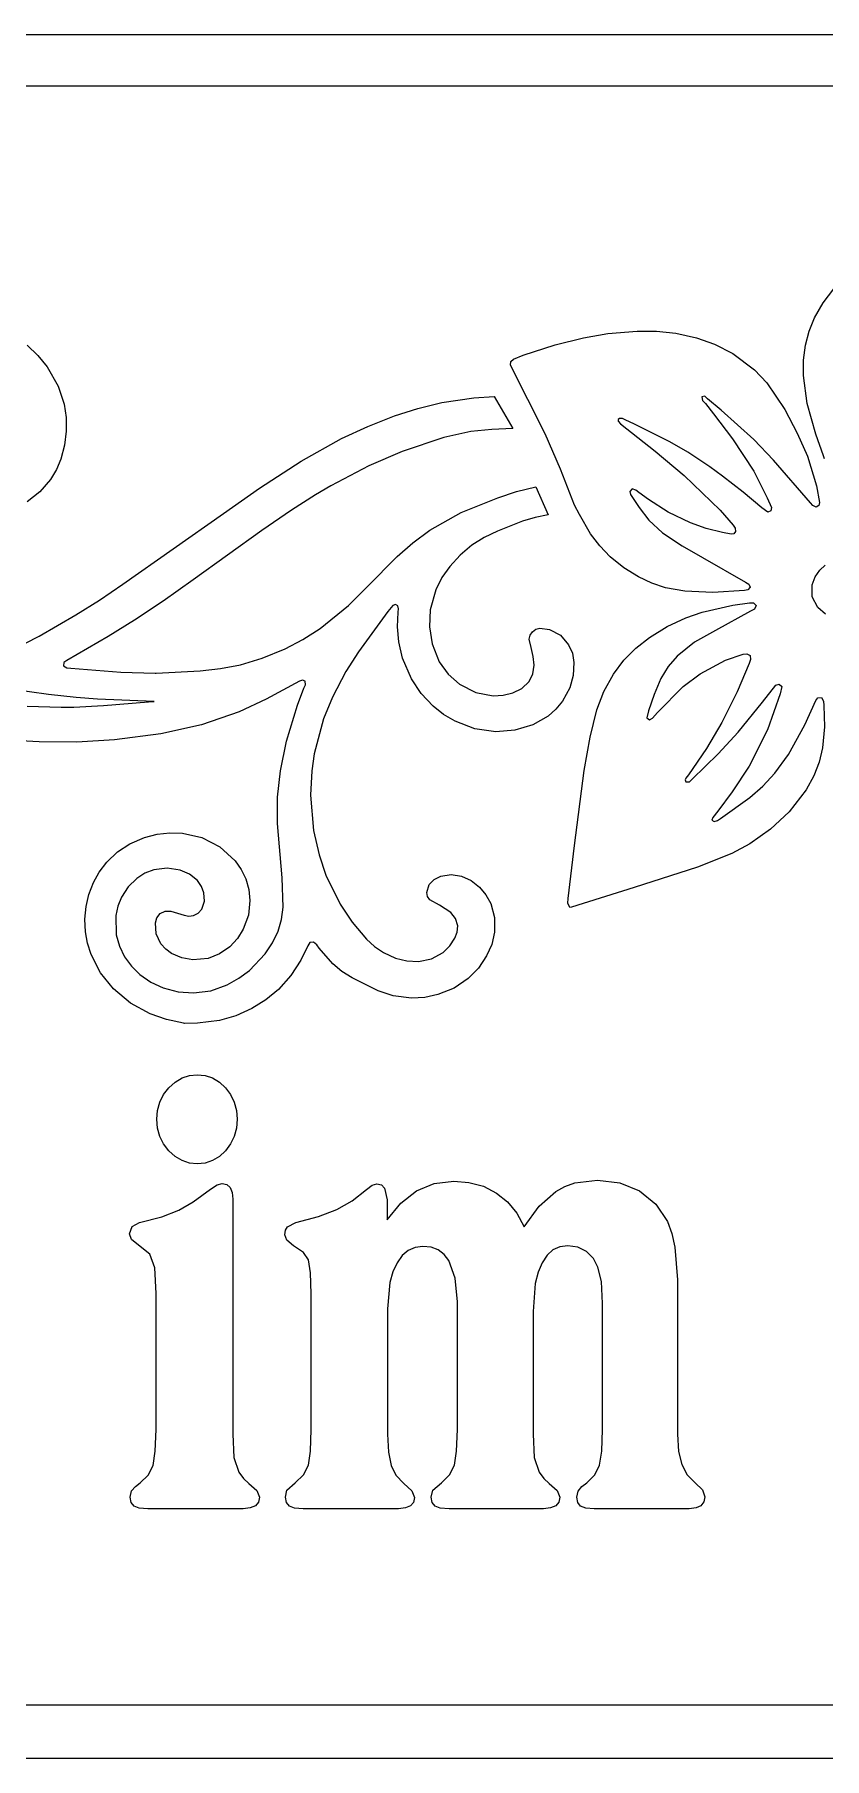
# Model space of a CAD drawing. Extents: x 0 to 380, y 0 to 510.
# Drawn here: x 112.6 to 190.4, y 339.8 to 509.6 of the extents above; entities that cross this region are included whole.
import ezdxf

# ---------------------------------------------------------------- set-up
doc = ezdxf.new("R2010")
doc.units = 0

msp = doc.modelspace()

# ---------------------------------------------------------------- linework, layer by layer
at = {"layer": 'Ebene 1'}
for p, q in [((0.2883, 509.6106), (380.28848, 509.6106)), ((360.19973, 504.52079), (19.976889, 504.52079)), ((125.823295, 405.844396), (126.455974, 406.406519)), ((126.455974, 406.406519), (127.132841, 406.808036)), ((127.132841, 406.808036), (127.853897, 407.048946)), ((127.853897, 407.048946), (128.61914, 407.129249)), ((128.61914, 407.129249), (129.408484, 407.048946)), ((129.408484, 407.048946), (130.137573, 406.808036)), ((130.137573, 406.808036), (130.806406, 406.406519)), ((130.806406, 406.406519), (131.414985, 405.844396)), ((124.708578, 403.615979), (124.931522, 404.425704)), ((124.931522, 404.425704), (125.303094, 405.16851)), ((125.303094, 405.16851), (125.823295, 405.844396)), ((131.414985, 405.844396), (131.921129, 405.16851)), ((131.921129, 405.16851), (132.282661, 404.425704)), ((132.282661, 404.425704), (132.49958, 403.615979)), ((124.634264, 402.739334), (124.708578, 403.615979)), ((124.708578, 401.862689), (124.634264, 402.739334)), ((132.49958, 403.615979), (132.571886, 402.739334)), ((132.571886, 402.739334), (132.49958, 401.862689)), ((132.571886, 402.739334), (132.571886, 402.739334)), ((124.931522, 401.052964), (124.708578, 401.862689)), ((125.303094, 400.310158), (124.931522, 401.052964)), ((132.282661, 401.052964), (131.921129, 400.310158)), ((132.49958, 401.862689), (132.282661, 401.052964)), ((125.823295, 399.634272), (125.303094, 400.310158)), ((126.455974, 399.072148), (125.823295, 399.634272)), ((131.414985, 399.634272), (130.806406, 399.072148)), ((131.921129, 400.310158), (131.414985, 399.634272)), ((127.132841, 398.670632), (126.455974, 399.072148)), ((127.853897, 398.429721), (127.132841, 398.670632)), ((128.61914, 398.349418), (127.853897, 398.429721)), ((129.408484, 398.429721), (128.61914, 398.349418)), ((130.137573, 398.670632), (129.408484, 398.429721)), ((130.806406, 399.072148), (130.137573, 398.670632)), ((128.225474, 394.60193), (129.936719, 395.851093)), ((129.936719, 395.851093), (130.595513, 396.279377)), ((130.595513, 396.279377), (131.09362, 396.422138)), ((131.09362, 396.422138), (131.543529, 396.32399)), ((131.543529, 396.32399), (131.864892, 396.029544)), ((131.864892, 396.029544), (132.05771, 395.538801)), ((143.907908, 394.717923), (145.297801, 395.815402)), ((145.297801, 395.815402), (145.860179, 396.243686)), ((145.860179, 396.243686), (146.326154, 396.386447)), ((146.326154, 396.386447), (146.792127, 396.279377)), ((146.792127, 396.279377), (147.097422, 395.958164)), ((147.097422, 395.958164), (147.354508, 394.816072)), ((150.246761, 395.681563), (151.982113, 396.397601)), ((151.982113, 396.397601), (153.910282, 396.636281)), ((153.910282, 396.636281), (155.396575, 396.511364)), ((155.396575, 396.511364), (156.834665, 396.136615)), ((156.834665, 396.136615), (158.104044, 395.467421)), ((163.96889, 395.63695), (164.864683, 396.121001)), ((164.864683, 396.121001), (165.848852, 396.466751)), ((165.848852, 396.466751), (168.082313, 396.743352)), ((168.082313, 396.743352), (170.275606, 396.475674)), ((170.275606, 396.475674), (172.227876, 395.67264)), ((126.819519, 393.781051), (128.225474, 394.60193)), ((132.05771, 395.538801), (132.121983, 394.851762)), ((132.121983, 394.851762), (132.121983, 371.724402)), ((142.373408, 393.852431), (143.907908, 394.717923)), ((147.354508, 394.816072), (147.354508, 392.817411)), ((147.354508, 394.816072), (147.354508, 394.816072)), ((147.354508, 392.817411), (148.704226, 394.488166)), ((148.704226, 394.488166), (150.246761, 395.681563)), ((158.104044, 395.467421), (159.212746, 394.60193)), ((159.212746, 394.60193), (160.136656, 393.486606)), ((160.85168, 392.139294), (162.321911, 394.19149)), ((162.321911, 394.19149), (163.96889, 395.63695)), ((172.227876, 395.67264), (173.810579, 394.369942)), ((173.810579, 394.369942), (174.959443, 392.67465)), ((122.207978, 392.183907), (122.931042, 392.567579)), ((122.931042, 392.567579), (125.140406, 393.138624)), ((125.140406, 393.138624), (126.819519, 393.781051)), ((137.536918, 392.157139), (138.356393, 392.567579)), ((138.356393, 392.567579), (140.581817, 393.156469)), ((140.581817, 393.156469), (142.373408, 393.852431)), ((160.136656, 393.486606), (160.85168, 392.139294)), ((174.959443, 392.67465), (175.395291, 391.499098)), ((121.966957, 391.461176), (122.207978, 392.183907)), ((122.143707, 390.890131), (121.966957, 391.461176)), ((122.673956, 390.461846), (122.143707, 390.890131)), ((137.26376, 391.354106), (137.33205, 391.804697)), ((137.456577, 390.81875), (137.26376, 391.354106)), ((137.33205, 391.804697), (137.536918, 392.157139)), ((138.131436, 390.283395), (137.456577, 390.81875)), ((175.395291, 391.499098), (175.706611, 390.149556)), ((123.959405, 389.462516), (122.673956, 390.461846)), ((124.441447, 388.106282), (123.959405, 389.462516)), ((139.095523, 389.6142), (138.131436, 390.283395)), ((139.609702, 388.89147), (139.095523, 389.6142)), ((148.826744, 389.308601), (148.318592, 388.605947)), ((149.419254, 389.810497), (148.826744, 389.308601)), ((150.096123, 390.111635), (149.419254, 389.810497)), ((150.857351, 390.212014), (150.096123, 390.111635)), ((151.680837, 390.125019), (150.857351, 390.212014)), ((152.383814, 389.864033), (151.680837, 390.125019)), ((152.966281, 389.429056), (152.383814, 389.864033)), ((153.42824, 388.820089), (152.966281, 389.429056)), ((163.103222, 389.33983), (162.619171, 388.605947)), ((163.687699, 389.864033), (163.103222, 389.33983)), ((164.372602, 390.178554), (163.687699, 389.864033)), ((165.15793, 390.283395), (164.372602, 390.178554)), ((166.130047, 390.140633), (165.15793, 390.283395)), ((166.989691, 389.712349), (166.130047, 390.140633)), ((167.67258, 389.025309), (166.989691, 389.712349)), ((168.114453, 388.177663), (167.67258, 389.025309)), ((175.706611, 390.149556), (175.955666, 386.9285)), ((124.569985, 385.572266), (124.441447, 388.106282)), ((139.802517, 387.624462), (139.609702, 388.89147)), ((139.866788, 385.536575), (139.802517, 387.624462)), ((147.910866, 387.706996), (147.619633, 386.651899)), ((148.318592, 388.605947), (147.910866, 387.706996)), ((154.054892, 387.089106), (153.42824, 388.820089)), ((162.225502, 387.675767), (161.94431, 386.562673)), ((162.619171, 388.605947), (162.225502, 387.675767)), ((168.45188, 386.741125), (168.114453, 388.177663)), ((124.569985, 372.973565), (124.569985, 385.572266)), ((147.619633, 386.651899), (147.386647, 384.07327)), ((154.263776, 384.751387), (154.054892, 387.089106)), ((161.94431, 386.562673), (161.719356, 383.787747)), ((168.564356, 384.572935), (168.45188, 386.741125)), ((175.955666, 386.9285), (175.955666, 386.107621)), ((175.955666, 386.107621), (175.955666, 371.724402)), ((139.866788, 372.866494), (139.866788, 385.536575)), ((147.386647, 384.07327), (147.386647, 371.724402)), ((154.263776, 372.973565), (154.263776, 384.751387)), ((168.564356, 372.866494), (168.564356, 384.572935)), ((161.719356, 383.787747), (161.719356, 371.724402)), ((124.497679, 370.029109), (124.569985, 372.188377)), ((124.569985, 372.188377), (124.569985, 372.973565)), ((139.794482, 370.055877), (139.866788, 372.188377)), ((139.866788, 372.188377), (139.866788, 372.866494)), ((154.19147, 370.055877), (154.263776, 372.188377)), ((154.263776, 372.188377), (154.263776, 372.973565)), ((168.492049, 370.055877), (168.564356, 372.188377)), ((168.564356, 372.188377), (168.564356, 372.866494)), ((132.121983, 371.724402), (132.250521, 369.404528)), ((147.386647, 371.724402), (147.475021, 369.930961)), ((161.719356, 371.724402), (161.847904, 369.404528)), ((175.955666, 371.724402), (176.06011, 370.011264)), ((123.782653, 367.673545), (124.28076, 368.61934)), ((124.28076, 368.61934), (124.497679, 370.029109)), ((132.250521, 369.404528), (132.732564, 367.976913)), ((139.095526, 367.718158), (139.577563, 368.65503)), ((139.577563, 368.65503), (139.794482, 370.055877)), ((147.475021, 369.930961), (147.740141, 368.61934)), ((147.740141, 368.61934), (148.214151, 367.682467)), ((153.492513, 367.718158), (153.974551, 368.65503)), ((153.974551, 368.65503), (154.19147, 370.055877)), ((161.847904, 369.404528), (162.329946, 367.976913)), ((167.81719, 367.718158), (168.27513, 368.65503)), ((168.27513, 368.65503), (168.492049, 370.055877)), ((176.06011, 370.011264), (176.37344, 368.726411)), ((176.37344, 368.726411), (176.895651, 367.718158)), ((122.545408, 366.549298), (122.99532, 366.906201)), ((122.99532, 366.906201), (123.782653, 367.673545)), ((132.732564, 367.976913), (133.174436, 367.361254)), ((133.174436, 367.361254), (133.728787, 366.870512)), ((137.456577, 366.192394), (138.292123, 366.906201)), ((138.292123, 366.906201), (139.095526, 367.718158)), ((148.214151, 367.682467), (148.993451, 366.870512)), ((151.853565, 366.192394), (152.689111, 366.906201)), ((152.689111, 366.906201), (153.492513, 367.718158)), ((162.329946, 367.976913), (162.771819, 367.361254)), ((162.771819, 367.361254), (163.32617, 366.870512)), ((166.539778, 366.549298), (167.021821, 366.906201)), ((167.021821, 366.906201), (167.81719, 367.718158)), ((176.895651, 367.718158), (177.691018, 366.906201)), ((177.691018, 366.906201), (178.414082, 366.228085)), ((122.031236, 365.514277), (122.159779, 366.129936)), ((122.127644, 364.987845), (122.031236, 365.514277)), ((122.159779, 366.129936), (122.545408, 366.549298)), ((133.728787, 366.870512), (134.500053, 366.156704)), ((134.500053, 366.156704), (134.757141, 365.514277)), ((134.757141, 365.514277), (134.656716, 365.014612)), ((137.328039, 365.514277), (137.456577, 366.192394)), ((137.424447, 364.987845), (137.328039, 365.514277)), ((148.993451, 366.870512), (149.788821, 366.147781)), ((149.788821, 366.147781), (150.053944, 365.478587)), ((150.053944, 365.478587), (149.953519, 364.994536)), ((151.692888, 365.514277), (151.853565, 366.192394)), ((151.789296, 364.987845), (151.692888, 365.514277)), ((163.32617, 366.870512), (164.097435, 366.156704)), ((164.097435, 366.156704), (164.354523, 365.514277)), ((164.354523, 365.514277), (164.254098, 365.014612)), ((166.025606, 365.514277), (166.154149, 366.112091)), ((166.122015, 364.987845), (166.025606, 365.514277)), ((166.154149, 366.112091), (166.539778, 366.549298)), ((178.414082, 366.228085), (178.655103, 365.549968)), ((178.655103, 365.549968), (178.558694, 365.034688)), ((122.41687, 364.622018), (122.127644, 364.987845)), ((122.914977, 364.434644), (122.41687, 364.622018)), ((123.766588, 364.372185), (122.914977, 364.434644)), ((133.150337, 364.372185), (123.766588, 364.372185)), ((133.853314, 364.443566), (133.150337, 364.372185)), ((133.150337, 364.372185), (133.150337, 364.372185)), ((134.35544, 364.657708), (133.853314, 364.443566)), ((134.656716, 365.014612), (134.35544, 364.657708)), ((137.713673, 364.622018), (137.424447, 364.987845)), ((138.21178, 364.434644), (137.713673, 364.622018)), ((139.063391, 364.372185), (138.21178, 364.434644)), ((148.44714, 364.372185), (139.063391, 364.372185)), ((149.150117, 364.441335), (148.44714, 364.372185)), ((149.652243, 364.648786), (149.150117, 364.441335)), ((149.953519, 364.994536), (149.652243, 364.648786)), ((152.078521, 364.622018), (151.789296, 364.987845)), ((152.584668, 364.434644), (152.078521, 364.622018)), ((153.460379, 364.372185), (152.584668, 364.434644)), ((162.747719, 364.372185), (153.460379, 364.372185)), ((163.450696, 364.443566), (162.747719, 364.372185)), ((163.952822, 364.657708), (163.450696, 364.443566)), ((164.254098, 365.014612), (163.952822, 364.657708)), ((166.41124, 364.622018), (166.122015, 364.987845)), ((166.909347, 364.434644), (166.41124, 364.622018)), ((167.760958, 364.372185), (166.909347, 364.434644)), ((177.112568, 364.372185), (167.760958, 364.372185)), ((177.787427, 364.445797), (177.112568, 364.372185)), ((178.269469, 364.666631), (177.787427, 364.445797)), ((178.558694, 365.034688), (178.269469, 364.666631)), ((20.376579, 345.050189), (360.42243, 345.050189)), ((380.28848, 339.76041), (0.2883, 339.76041))]:
    msp.add_line(p, q, dxfattribs=at)
at = {"layer": 'Layer 1'}
for p, q in [((190.304733, 483.183169), (191.349713, 484.542743)), ((189.465088, 481.695869), (190.304733, 483.183169)), ((188.939773, 480.376389), (189.465088, 481.695869)), ((111.853088, 478.986596), (112.905998, 477.981804)), ((160.756347, 478.00229), (163.907781, 479.043389)), ((163.907781, 479.043389), (166.69705, 479.731)), ((166.69705, 479.731), (169.10732, 480.138684)), ((169.10732, 480.138684), (171.983794, 480.389266)), ((171.983794, 480.389266), (173.893859, 480.370978)), ((173.893859, 480.370978), (175.792657, 480.173984)), ((175.792657, 480.173984), (177.835317, 479.715086)), ((177.835317, 479.715086), (179.588147, 479.100567)), ((179.588147, 479.100567), (181.394981, 478.19171)), ((188.371679, 477.519851), (188.573818, 479.007589)), ((188.573818, 479.007589), (188.939773, 480.376389)), ((112.905998, 477.981804), (113.832328, 476.866596)), ((159.492012, 477.039237), (159.548534, 477.380827)), ((159.548534, 477.380827), (159.805617, 477.627904)), ((159.805617, 477.627904), (160.756347, 478.00229)), ((181.394981, 478.19171), (183.560999, 476.583322)), ((188.365729, 476.019016), (188.371679, 477.519851)), ((113.832328, 476.866596), (114.928716, 474.978792)), ((162.907145, 470.254822), (159.492012, 477.039237)), ((183.560999, 476.583322), (184.769355, 475.285676)), ((188.750183, 473.266111), (188.365729, 476.019016)), ((114.928716, 474.978792), (115.519764, 473.183456)), ((155.872983, 473.810377), (157.895826, 473.942138)), ((157.895826, 473.942138), (159.735861, 470.796452)), ((178.660736, 473.967658), (178.339659, 473.923386)), ((178.339659, 473.923386), (178.432796, 473.558999)), ((178.92972, 473.7265), (178.660736, 473.967658)), ((184.769355, 475.285676), (186.527141, 472.653584)), ((115.519764, 473.183456), (115.708763, 471.864591)), ((148.067482, 472.042394), (150.374794, 472.774116)), ((150.374794, 472.774116), (152.728491, 473.350488)), ((152.728491, 473.350488), (155.872983, 473.810377)), ((178.432796, 473.558999), (178.708755, 473.251689)), ((178.708755, 473.251689), (179.513837, 472.232468)), ((180.274319, 472.586958), (178.92972, 473.7265)), ((179.513837, 472.232468), (181.382595, 469.786323)), ((183.477274, 469.698819), (180.274319, 472.586958)), ((186.527141, 472.653584), (187.734011, 470.344164)), ((189.597372, 470.226325), (188.750183, 473.266111)), ((115.7219, 470.532968), (115.550068, 469.13474)), ((115.708763, 471.864591), (115.7219, 470.532968)), ((142.860513, 469.7991), (145.427233, 471.000878)), ((145.427233, 471.000878), (148.067482, 472.042394)), ((157.65999, 470.703737), (155.59208, 470.481736)), ((159.735861, 470.796452), (157.65999, 470.703737)), ((170.24731, 471.792457), (170.119168, 471.677538)), ((170.119168, 471.677538), (170.119981, 471.518718)), ((170.119981, 471.518718), (170.338963, 471.246546)), ((170.528304, 471.784249), (170.24731, 471.792457)), ((170.338963, 471.246546), (173.755942, 468.555293)), ((170.785341, 471.653249), (170.528304, 471.784249)), ((171.730625, 471.206772), (170.785341, 471.653249)), ((175.209039, 469.48701), (171.730625, 471.206772)), ((115.550068, 469.13474), (115.18337, 467.772107)), ((138.878736, 467.565744), (142.860513, 469.7991)), ((152.923695, 469.912455), (148.810631, 468.518849)), ((155.59208, 470.481736), (152.923695, 469.912455)), ((164.420781, 466.778204), (162.907145, 470.254822)), ((176.97624, 468.452377), (175.209039, 469.48701)), ((181.382595, 469.786323), (183.479748, 466.600863)), ((185.427782, 467.660358), (183.477274, 469.698819)), ((187.734011, 470.344164), (188.757565, 468.055622)), ((190.338536, 468.111799), (189.597372, 470.226325)), ((115.18337, 467.772107), (114.744908, 466.739311)), ((134.774597, 464.904817), (138.878736, 467.565744)), ((145.52444, 467.104364), (141.783942, 465.143959)), ((148.810631, 468.518849), (145.52444, 467.104364)), ((173.755942, 468.555293), (176.619531, 466.167317)), ((179.155641, 467.004074), (176.97624, 468.452377)), ((189.062255, 463.474073), (185.427782, 467.660358)), ((188.757565, 468.055622), (189.644886, 465.1292)), ((190.45079, 467.796416), (190.338536, 468.111799)), ((114.163775, 465.774921), (113.129955, 464.567077)), ((114.744908, 466.739311), (114.163775, 465.774921)), ((165.801811, 463.227465), (164.420781, 466.778204)), ((176.619531, 466.167317), (180.153434, 462.740224)), ((180.390745, 466.103183), (179.155641, 467.004074)), ((182.415563, 464.51269), (180.390745, 466.103183)), ((183.479748, 466.600863), (184.80453, 463.956831)), ((113.129955, 464.567077), (111.87439, 463.575874)), ((131.222363, 462.426855), (134.774597, 464.904817)), ((140.28081, 464.266929), (137.913146, 462.756483)), ((141.783942, 465.143959), (140.28081, 464.266929)), ((154.63485, 462.518842), (158.2534, 463.956705)), ((158.2534, 463.956705), (160.093677, 464.59094)), ((160.093677, 464.59094), (161.9801, 465.057956)), ((161.9801, 465.057956), (163.21322, 462.283674)), ((171.478454, 464.837845), (171.261689, 464.601471)), ((171.261689, 464.601471), (171.332797, 464.285478)), ((171.332797, 464.285478), (172.192861, 463.007219)), ((171.840221, 464.72972), (171.478454, 464.837845)), ((172.142825, 464.485347), (171.840221, 464.72972)), ((173.109403, 463.786797), (172.142825, 464.485347)), ((175.050506, 462.542346), (173.109403, 463.786797)), ((184.260056, 462.97291), (182.415563, 464.51269)), ((184.80453, 463.956831), (185.235559, 463.011693)), ((189.644886, 465.1292), (189.966918, 463.511355)), ((121.302854, 455.455338), (131.222363, 462.426855)), ((137.913146, 462.756483), (135.005964, 460.73891)), ((151.542866, 460.77571), (154.63485, 462.518842)), ((161.927484, 462.037143), (160.666759, 461.652855)), ((163.21322, 462.283674), (161.927484, 462.037143)), ((166.285847, 462.324082), (165.801811, 463.227465)), ((167.396596, 460.404952), (166.285847, 462.324082)), ((172.192861, 463.007219), (173.116344, 461.76525)), ((177.237826, 461.502238), (175.050506, 462.542346)), ((180.153434, 462.740224), (181.444029, 461.252648)), ((184.847135, 462.554777), (184.260056, 462.97291)), ((185.166373, 462.681253), (184.847135, 462.554777)), ((185.235559, 463.011693), (185.166373, 462.681253)), ((189.307909, 463.203208), (189.062255, 463.474073)), ((189.634484, 463.054939), (189.307909, 463.203208)), ((189.893766, 463.215455), (189.634484, 463.054939)), ((189.966918, 463.511355), (189.893766, 463.215455)), ((135.005964, 460.73891), (128.239874, 455.897832)), ((149.884245, 459.542401), (151.542866, 460.77571)), ((158.221272, 460.685224), (156.915358, 460.058132)), ((160.666759, 461.652855), (158.221272, 460.685224)), ((168.296784, 459.224677), (167.396596, 460.404952)), ((173.116344, 461.76525), (174.481747, 460.516326)), ((174.481747, 460.516326), (176.41602, 459.242619)), ((178.796687, 460.954217), (177.237826, 461.502238)), ((180.397188, 460.531238), (178.796687, 460.954217)), ((181.256265, 460.36766), (180.397188, 460.531238)), ((181.524589, 460.431304), (181.256265, 460.36766)), ((181.444029, 461.252648), (181.643864, 460.975209)), ((181.678867, 460.647577), (181.524589, 460.431304)), ((181.643864, 460.975209), (181.678867, 460.647577)), ((148.345855, 458.16997), (149.884245, 459.542401)), ((155.688632, 459.297092), (154.52439, 458.328398)), ((156.915358, 460.058132), (155.688632, 459.297092)), ((169.332244, 458.15321), (168.296784, 459.224677)), ((176.41602, 459.242619), (178.422895, 458.077136)), ((145.388638, 455.201284), (148.345855, 458.16997)), ((153.512203, 457.2109), (152.744198, 456.106043)), ((154.52439, 458.328398), (153.512203, 457.2109)), ((170.655469, 457.069904), (169.332244, 458.15321)), ((172.11508, 456.165962), (170.655469, 457.069904)), ((178.422895, 458.077136), (182.6727, 455.662317)), ((189.977819, 456.851581), (190.495694, 457.317407)), ((118.980777, 453.891198), (121.302854, 455.455338)), ((128.239874, 455.897832), (125.283146, 453.793746)), ((143.527799, 453.355245), (145.388638, 455.201284)), ((152.744198, 456.106043), (152.131441, 454.913911)), ((173.420035, 455.554754), (172.11508, 456.165962)), ((174.787424, 455.090554), (173.420035, 455.554754)), ((182.6727, 455.662317), (182.979623, 455.46875)), ((182.979623, 455.46875), (183.102234, 455.149714)), ((189.236156, 455.401787), (189.509533, 456.173652)), ((189.243457, 454.214767), (189.236156, 455.401787)), ((189.509533, 456.173652), (189.977819, 456.851581)), ((116.670588, 452.424009), (118.980777, 453.891198)), ((125.283146, 453.793746), (122.452259, 451.90395)), ((152.131441, 454.913911), (151.577054, 452.920698)), ((176.676507, 454.759425), (174.787424, 455.090554)), ((179.426143, 454.63513), (176.676507, 454.759425)), ((182.57262, 454.827542), (179.426143, 454.63513)), ((179.426143, 454.63513), (179.426143, 454.63513)), ((181.417271, 453.375766), (183.069043, 453.602478)), ((182.89852, 454.909698), (182.57262, 454.827542)), ((183.102234, 455.149714), (182.89852, 454.909698)), ((183.069043, 453.602478), (183.458807, 453.621873)), ((183.458807, 453.621873), (183.7017, 453.361344)), ((189.778157, 453.148555), (189.243457, 454.214767)), ((113.055433, 450.348757), (116.670588, 452.424009)), ((122.452259, 451.90395), (119.854215, 450.309974)), ((140.7311, 451.080124), (143.527799, 453.355245)), ((147.421883, 452.747143), (144.52262, 448.77663)), ((147.901461, 453.34824), (147.421883, 452.747143)), ((148.155576, 453.469008), (147.901461, 453.34824)), ((148.3959, 453.332366), (148.155576, 453.469008)), ((148.369213, 451.237387), (148.430605, 452.707408)), ((148.471279, 453.028816), (148.3959, 453.332366)), ((148.430605, 452.707408), (148.471279, 453.028816)), ((151.577054, 452.920698), (151.512537, 451.24026)), ((174.928193, 451.277605), (176.790949, 452.142746)), ((176.790949, 452.142746), (178.379791, 452.694621)), ((178.379791, 452.694621), (181.417271, 453.375766)), ((183.154254, 452.796047), (179.701601, 450.896303)), ((183.533096, 453.009049), (183.154254, 452.796047)), ((183.7017, 453.361344), (183.533096, 453.009049)), ((190.54194, 452.498114), (189.778157, 453.148555)), ((110.36772, 448.956641), (113.055433, 450.348757)), ((119.854215, 450.309974), (115.783267, 447.94835)), ((139.050366, 450.010154), (140.7311, 451.080124)), ((148.484581, 449.770548), (148.369213, 451.237387)), ((151.512537, 451.24026), (151.773744, 449.578135)), ((161.34496, 450.034551), (161.428496, 450.431747)), ((161.428496, 450.431747), (161.659255, 450.770184)), ((161.659255, 450.770184), (161.996682, 451.012266)), ((161.996682, 451.012266), (162.400219, 451.120398)), ((162.400219, 451.120398), (163.327173, 451.004059)), ((163.327173, 451.004059), (164.420428, 450.415491)), ((164.420428, 450.415491), (165.227147, 449.48814)), ((171.859065, 449.145437), (173.188679, 450.198754)), ((173.188679, 450.198754), (174.928193, 451.277605)), ((179.701601, 450.896303), (177.643583, 449.736874)), ((135.031667, 448.155685), (137.284391, 449.077963)), ((137.284391, 449.077963), (139.050366, 450.010154)), ((144.52262, 448.77663), (143.271659, 446.846561)), ((148.850207, 448.166624), (148.484581, 449.770548)), ((151.773744, 449.578135), (152.485178, 447.8181)), ((161.525295, 449.200276), (161.34496, 450.034551)), ((161.727029, 448.345947), (161.525295, 449.200276)), ((165.227147, 449.48814), (165.594149, 448.644913)), ((165.594149, 448.644913), (165.733972, 447.739543)), ((170.661983, 447.952978), (171.859065, 449.145437)), ((177.643583, 449.736874), (175.909582, 448.378067)), ((180.700391, 447.953959), (182.422504, 448.55903)), ((182.422504, 448.55903), (182.793077, 448.608077)), ((182.793077, 448.608077), (183.107679, 448.42927)), ((183.107679, 448.42927), (183.152729, 448.037152)), ((115.482724, 447.733246), (115.449346, 447.40344)), ((115.449346, 447.40344), (115.780951, 447.224835)), ((115.783267, 447.94835), (115.482724, 447.733246)), ((115.780951, 447.224835), (116.171681, 447.185676)), ((116.171681, 447.185676), (121.103201, 446.771516)), ((121.103201, 446.771516), (124.488476, 446.68204)), ((124.576102, 446.68204), (128.927474, 446.908251)), ((128.927474, 446.908251), (130.923681, 447.137988)), ((130.923681, 447.137988), (132.894382, 447.520288)), ((132.894382, 447.520288), (135.031667, 448.155685)), ((143.271659, 446.846561), (141.955303, 444.315894)), ((149.728601, 446.131155), (148.850207, 448.166624)), ((152.485178, 447.8181), (153.357625, 446.599811)), ((161.714852, 446.632495), (161.831959, 447.478023)), ((161.831959, 447.478023), (161.727029, 448.345947)), ((165.733972, 447.739543), (165.67766, 446.465067)), ((169.638918, 446.604609), (170.661983, 447.952978)), ((175.032884, 447.335677), (174.329158, 446.175547)), ((175.909582, 448.378067), (175.032884, 447.335677)), ((178.185584, 446.633444), (180.700391, 447.953959)), ((183.016985, 447.651173), (181.845789, 444.835626)), ((183.152729, 448.037152), (183.016985, 447.651173)), ((113.959655, 444.587536), (110.219656, 445.119525)), ((124.488476, 446.68204), (124.536507, 446.68204)), ((124.536507, 446.68204), (124.576102, 446.68204)), ((138.709378, 445.905175), (135.427157, 444.117295)), ((138.524087, 443.542685), (139.145355, 445.209242)), ((138.988499, 445.993355), (138.709378, 445.905175)), ((139.25485, 445.901326), (138.988499, 445.993355)), ((139.145355, 445.209242), (139.295853, 445.549724)), ((139.295853, 445.549724), (139.25485, 445.901326)), ((150.699989, 444.696531), (149.728601, 446.131155)), ((153.357625, 446.599811), (154.482749, 445.594692)), ((154.482749, 445.594692), (156.071601, 444.772348)), ((159.714491, 444.73904), (160.615884, 445.182233)), ((160.615884, 445.182233), (161.336533, 445.86466)), ((161.336533, 445.86466), (161.714852, 446.632495)), ((165.347044, 445.230755), (164.630154, 443.917696)), ((165.67766, 446.465067), (165.347044, 445.230755)), ((168.685538, 444.890212), (169.638918, 446.604609)), ((174.329158, 446.175547), (173.659977, 444.601793)), ((173.998708, 442.799157), (176.530849, 445.37308)), ((176.530849, 445.37308), (178.185584, 446.633444)), ((184.326898, 443.826834), (185.656637, 445.510796)), ((185.656637, 445.510796), (185.990203, 445.608151)), ((185.990203, 445.608151), (186.246688, 445.377554)), ((186.246688, 445.377554), (186.087656, 444.643704)), ((111.861515, 443.446493), (115.234891, 443.349541)), ((116.707805, 444.275803), (113.959655, 444.587536)), ((115.234891, 443.349176), (116.360021, 443.3511)), ((115.234891, 443.349541), (115.234891, 443.349176)), ((116.360021, 443.3511), (116.480906, 443.353024)), ((116.480906, 443.353024), (119.399477, 443.500188)), ((118.783665, 444.142551), (116.707805, 444.275803)), ((124.394406, 443.9054), (118.783665, 444.142551)), ((119.399477, 443.500188), (123.8212, 443.849213)), ((123.8212, 443.849213), (124.394406, 443.9054)), ((135.427157, 444.117295), (132.752329, 442.885775)), ((137.415812, 440.001235), (138.524087, 443.542685)), ((141.955303, 444.315894), (141.086323, 442.185465)), ((151.893142, 443.428463), (150.699989, 444.696531)), ((152.910102, 442.616674), (151.893142, 443.428463)), ((156.071601, 444.772348), (157.778853, 444.457632)), ((157.778853, 444.457632), (158.760873, 444.507023)), ((158.760873, 444.507023), (159.714491, 444.73904)), ((164.630154, 443.917696), (163.973611, 443.134973)), ((167.99657, 443.061178), (168.685538, 444.890212)), ((173.659977, 444.601793), (173.105942, 442.985113)), ((181.845789, 444.835626), (180.341161, 441.833621)), ((181.930012, 440.886491), (184.326898, 443.826834)), ((186.087656, 444.643704), (184.813906, 441.107738)), ((188.494455, 441.613375), (189.582425, 443.979473)), ((189.582425, 443.979473), (189.790106, 444.259214)), ((189.790106, 444.259214), (190.139286, 444.280267)), ((190.139286, 444.280267), (190.340741, 443.922185)), ((190.340741, 443.922185), (190.37164, 443.497696)), ((190.37164, 443.497696), (190.442886, 441.410234)), ((132.752329, 442.885775), (129.051465, 441.599559)), ((141.086323, 442.185465), (140.160855, 438.729537)), ((154.031415, 441.945861), (152.910102, 442.616674)), ((155.983969, 441.204591), (154.031415, 441.945861)), ((163.199347, 442.459945), (161.705629, 441.603302)), ((163.973611, 443.134973), (163.199347, 442.459945)), ((167.34309, 440.379864), (167.99657, 443.061178)), ((173.105942, 442.985113), (172.92461, 442.284582)), ((172.92461, 442.284582), (173.200374, 442.095199)), ((173.200374, 442.095199), (173.499802, 442.243307)), ((173.499802, 442.243307), (173.998708, 442.799157)), ((180.341161, 441.833621), (178.806323, 439.268655)), ((186.881339, 438.667558), (188.494455, 441.613375)), ((113.054023, 439.922063), (110.008115, 440.08414)), ((116.775574, 439.904563), (113.054023, 439.922063)), ((120.490927, 440.112984), (116.775574, 439.904563)), ((125.049372, 440.708607), (120.490927, 440.112984)), ((129.051465, 441.599559), (125.049372, 440.708607)), ((136.828234, 437.057409), (137.415812, 440.001235)), ((158.060256, 440.916692), (155.983969, 441.204591)), ((159.922982, 441.062825), (158.060256, 440.916692)), ((161.705629, 441.603302), (159.922982, 441.062825)), ((166.755014, 437.089005), (167.34309, 440.379864)), ((179.95126, 438.736666), (181.930012, 440.886491)), ((184.813906, 441.107738), (183.013514, 437.520059)), ((190.442886, 441.410234), (190.257199, 439.332289)), ((140.160855, 438.729537), (139.916613, 437.052041)), ((178.806323, 439.268655), (177.050512, 436.679319)), ((177.41515, 436.256712), (179.95126, 438.736666)), ((185.543182, 436.828966), (186.881339, 438.667558)), ((190.257199, 439.332289), (189.912775, 437.932034)), ((136.537417, 434.479012), (136.828234, 437.057409)), ((139.916613, 437.052041), (139.793744, 434.662573)), ((165.810727, 429.71726), (166.755014, 437.089005)), ((177.050512, 436.679319), (176.775702, 436.358079)), ((183.013514, 437.520059), (181.348867, 434.996348)), ((184.369163, 435.566638), (185.543182, 436.828966)), ((189.392676, 436.583358), (188.64111, 435.185278)), ((189.912775, 437.932034), (189.392676, 436.583358)), ((176.775702, 436.358079), (176.709765, 436.173243)), ((176.709765, 436.173243), (176.774564, 435.983752)), ((176.774564, 435.983752), (177.131097, 435.997881)), ((177.131097, 435.997881), (177.41515, 436.256712)), ((181.348867, 434.996348), (179.932431, 433.082683)), ((183.070491, 434.424085), (184.369163, 435.566638)), ((188.64111, 435.185278), (186.961104, 433.012083)), ((136.536918, 431.869298), (136.537417, 434.479012)), ((139.793744, 434.662573), (140.088031, 431.197697)), ((180.201945, 432.367739), (183.070491, 434.424085)), ((136.983297, 426.519091), (136.536918, 431.869298)), ((179.424619, 432.477612), (179.356713, 432.211452)), ((179.356713, 432.211452), (179.574236, 432.058488)), ((179.932431, 433.082683), (179.424619, 432.477612)), ((179.574236, 432.058488), (179.908655, 432.166279)), ((179.908655, 432.166279), (180.201945, 432.367739)), ((186.961104, 433.012083), (185.13498, 431.314019)), ((120.764458, 429.074622), (121.999505, 429.886101)), ((121.999505, 429.886101), (123.417427, 430.503112)), ((123.417427, 430.503112), (124.692663, 430.831249)), ((124.692663, 430.831249), (125.938353, 430.968507)), ((125.938353, 430.968507), (127.191125, 430.92669)), ((127.191125, 430.92669), (129.088615, 430.492153)), ((129.088615, 430.492153), (130.851359, 429.593745)), ((140.088031, 431.197697), (140.634979, 428.782869)), ((183.085351, 429.874354), (181.318648, 428.916284)), ((185.13498, 431.314019), (183.085351, 429.874354)), ((118.97788, 427.099162), (119.703188, 428.059449)), ((119.703188, 428.059449), (120.764458, 429.074622)), ((130.851359, 429.593745), (132.369296, 428.184766)), ((132.369296, 428.184766), (132.955313, 427.337079)), ((140.634979, 428.782869), (141.313222, 426.79513)), ((165.172615, 424.499805), (165.810727, 429.71726)), ((181.318648, 428.916284), (177.93882, 427.57289)), ((118.395251, 426.051823), (118.97788, 427.099162)), ((122.668344, 426.472862), (121.819209, 425.629287)), ((123.465006, 426.973549), (122.668344, 426.472862)), ((124.34834, 427.312601), (123.465006, 426.973549)), ((125.655835, 427.489863), (124.34834, 427.312601)), ((126.959259, 427.290761), (125.655835, 427.489863)), ((127.877285, 426.880469), (126.959259, 427.290761)), ((128.648181, 426.249662), (127.877285, 426.880469)), ((132.955313, 427.337079), (133.402329, 426.413249)), ((133.402329, 426.413249), (133.7083, 425.368442)), ((137.090308, 423.621504), (136.983297, 426.519091)), ((141.313222, 426.79513), (142.720742, 423.938808)), ((151.469543, 425.863404), (151.973187, 426.368543)), ((151.973187, 426.368543), (152.625879, 426.682765)), ((152.625879, 426.682765), (153.645533, 426.837653)), ((153.645533, 426.837653), (154.667551, 426.688538)), ((154.667551, 426.688538), (155.624852, 426.250889)), ((177.93882, 427.57289), (171.671137, 425.573712)), ((117.675389, 423.686716), (117.954, 424.89275)), ((117.954, 424.89275), (118.395251, 426.051823)), ((121.175604, 424.628805), (120.818591, 423.74226)), ((121.819209, 425.629287), (121.175604, 424.628805)), ((129.045619, 425.684195), (128.648181, 426.249662)), ((129.292736, 425.043994), (129.045619, 425.684195)), ((129.34362, 424.224359), (129.292736, 425.043994)), ((133.7083, 425.368442), (133.821461, 424.288285)), ((151.242145, 425.083825), (151.469543, 425.863404)), ((151.334669, 424.690047), (151.242145, 425.083825)), ((151.566153, 424.353959), (151.334669, 424.690047)), ((155.624852, 426.250889), (156.440697, 425.595725)), ((156.440697, 425.595725), (157.067117, 424.84681)), ((157.067117, 424.84681), (157.545502, 424.001759)), ((171.671137, 425.573712), (165.498569, 423.632213)), ((117.559205, 422.453621), (117.675389, 423.686716)), ((120.818591, 423.74226), (120.613651, 422.812119)), ((124.657568, 422.593382), (124.960691, 423.006052)), ((124.960691, 423.006052), (125.455745, 423.24352)), ((125.455745, 423.24352), (126.011003, 423.256634)), ((126.011003, 423.256634), (127.326371, 422.835518)), ((128.246383, 422.80069), (128.717485, 423.054256)), ((128.717485, 423.054256), (129.069297, 423.450018)), ((129.069297, 423.450018), (129.34362, 424.224359)), ((133.821461, 424.288285), (133.665565, 422.837581)), ((136.935789, 422.42865), (137.090308, 423.621504)), ((142.720742, 423.938808), (143.910557, 422.144875)), ((152.502521, 423.818487), (151.566153, 424.353959)), ((153.633087, 423.116964), (152.502521, 423.818487)), ((154.096141, 422.508156), (153.633087, 423.116964)), ((157.545502, 424.001759), (157.933463, 422.61413)), ((165.165336, 424.037753), (165.172615, 424.499805)), ((165.351463, 423.6173), (165.165336, 424.037753)), ((165.498569, 423.632213), (165.351425, 423.6173)), ((165.351425, 423.6173), (165.351463, 423.6173)), ((117.610484, 421.216701), (117.559205, 422.453621)), ((120.613651, 422.812119), (120.654417, 420.914839)), ((124.526201, 422.097195), (124.657568, 422.593382)), ((124.583012, 421.016244), (124.526201, 422.097195)), ((127.326371, 422.835518), (127.78514, 422.742287)), ((127.78514, 422.742287), (128.246383, 422.80069)), ((133.163532, 421.461798), (132.585363, 420.537843)), ((133.665565, 422.837581), (133.163532, 421.461798)), ((136.057557, 420.108215), (136.600826, 421.27132)), ((136.600826, 421.27132), (136.935789, 422.42865)), ((143.910557, 422.144875), (145.296985, 420.488345)), ((154.301427, 421.779535), (154.096141, 422.508156)), ((154.244305, 421.160207), (154.301427, 421.779535)), ((157.933463, 422.61413), (157.926486, 421.174272)), ((117.812978, 420.079588), (117.610484, 421.216701)), ((118.161401, 418.975899), (117.812978, 420.079588)), ((120.654417, 420.914839), (120.96886, 419.793655)), ((120.96886, 419.793655), (121.476832, 418.740653)), ((125.046899, 420.029409), (124.583012, 421.016244)), ((125.526616, 419.504019), (125.046899, 420.029409)), ((131.837264, 419.736572), (130.838967, 419.025709)), ((132.585363, 420.537843), (131.837264, 419.736572)), ((135.338964, 419.037474), (136.057557, 420.108215)), ((139.529186, 419.829386), (138.846475, 418.414402)), ((139.739977, 420.140093), (139.529186, 419.829386)), ((140.097436, 420.199789), (139.739977, 420.140093)), ((140.409251, 419.933077), (140.097436, 420.199789)), ((140.655792, 419.5972), (140.409251, 419.933077)), ((141.97512, 418.036042), (140.655792, 419.5972)), ((145.296985, 420.488345), (146.090792, 419.763918)), ((146.090792, 419.763918), (146.989866, 419.166339)), ((152.851302, 419.184234), (153.507198, 419.821509)), ((153.507198, 419.821509), (154.008127, 420.579332)), ((154.008127, 420.579332), (154.244305, 421.160207)), ((157.645084, 419.967127), (157.148172, 418.82657)), ((157.926486, 421.174272), (157.645084, 419.967127)), ((119.090329, 417.180563), (118.161401, 418.975899)), ((121.476832, 418.740653), (122.149126, 417.809452)), ((126.10861, 419.084261), (125.526616, 419.504019)), ((127.113173, 418.642608), (126.10861, 419.084261)), ((128.196348, 418.439907), (127.113173, 418.642608)), ((129.694534, 418.568686), (128.196348, 418.439907)), ((130.838967, 419.025709), (129.694534, 418.568686)), ((133.764494, 417.408698), (135.338964, 419.037474)), ((138.846475, 418.414402), (137.854827, 416.891958)), ((142.884452, 417.294525), (141.97512, 418.036042)), ((146.989866, 419.166339), (148.16205, 418.625402)), ((148.16205, 418.625402), (149.284277, 418.349874)), ((149.284277, 418.349874), (150.439048, 418.293282)), ((150.439048, 418.293282), (151.718384, 418.553358)), ((151.718384, 418.553358), (152.851302, 419.184234)), ((157.148172, 418.82657), (156.348401, 417.639625)), ((120.373992, 415.593053), (119.090329, 417.180563)), ((122.149126, 417.809452), (122.976494, 417.003987)), ((122.976494, 417.003987), (124.068889, 416.2432)), ((124.068889, 416.2432), (125.282225, 415.679989)), ((131.572208, 415.98973), (132.713909, 416.633421)), ((132.713909, 416.633421), (133.764494, 417.408698)), ((137.854827, 416.891958), (136.632397, 415.53521)), ((143.883521, 416.668287), (142.884452, 417.294525)), ((146.446878, 415.391029), (143.883521, 416.668287)), ((155.338355, 416.613601), (153.933868, 415.664097)), ((156.348401, 417.639625), (155.338355, 416.613601)), ((122.060815, 414.180361), (120.373992, 415.593053)), ((125.282225, 415.679989), (126.749806, 415.294172)), ((126.749806, 415.294172), (128.26621, 415.185291)), ((128.26621, 415.185291), (129.966651, 415.40508)), ((129.966651, 415.40508), (131.572208, 415.98973)), ((135.39227, 414.506981), (134.021976, 413.647897)), ((136.632397, 415.53521), (135.39227, 414.506981)), ((147.923253, 414.885882), (146.446878, 415.391029)), ((149.742474, 414.661653), (147.923253, 414.885882)), ((151.06265, 414.745774), (149.742474, 414.661653)), ((152.353892, 415.022608), (151.06265, 414.745774)), ((153.933868, 415.664097), (152.353892, 415.022608)), ((124.000537, 413.11509), (122.060815, 414.180361)), ((125.602706, 412.557962), (124.000537, 413.11509)), ((132.426203, 412.937918), (130.826451, 412.480011)), ((134.021976, 413.647897), (132.426203, 412.937918)), ((127.265425, 412.197285), (125.602706, 412.557962)), ((127.366493, 412.187664), (127.265425, 412.197285)), ((128.66935, 412.216999), (127.36587, 412.188713)), ((127.36587, 412.188713), (127.366493, 412.187664)), ((130.826451, 412.480011), (128.66935, 412.216999))]:
    msp.add_line(p, q, dxfattribs=at)

doc.saveas('drawing.dxf')
